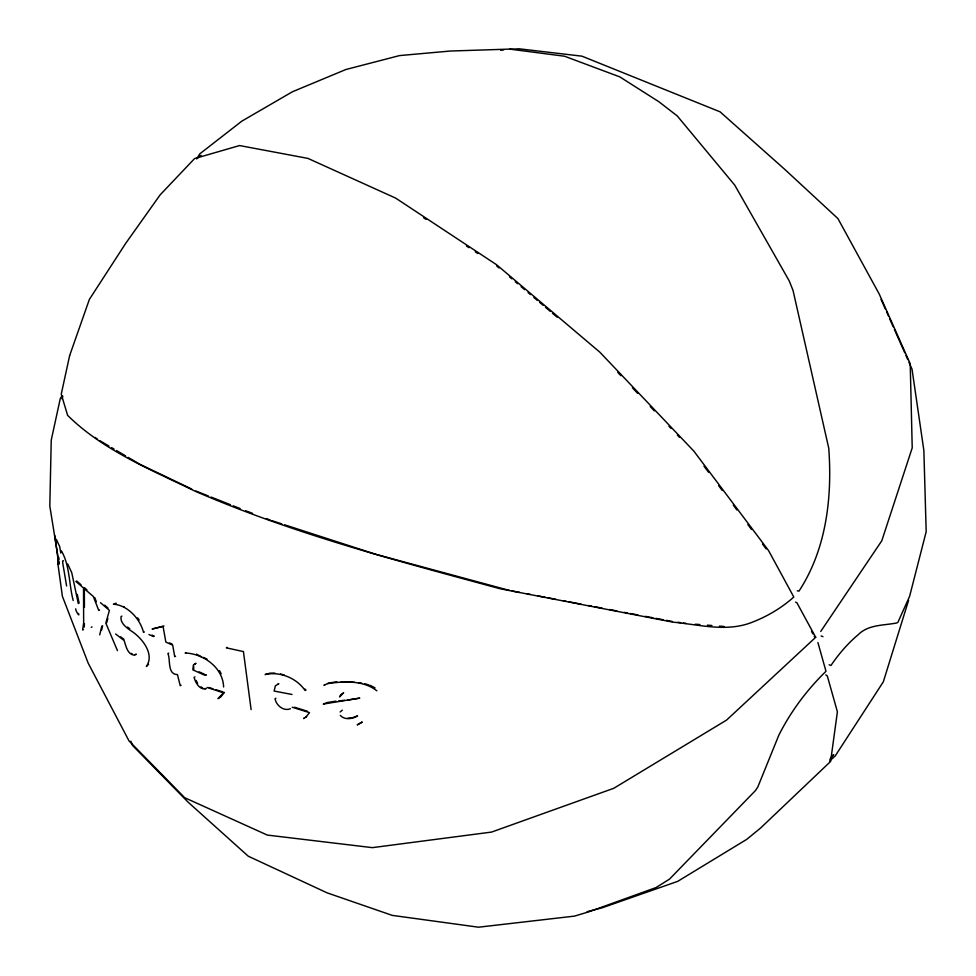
<?xml version="1.0" encoding="UTF-8"?>
<svg xmlns="http://www.w3.org/2000/svg" width="976" height="976" viewBox="0 0 976 976"><rect width="100%" height="100%" fill="white"/><g stroke="black" fill="none" stroke-linecap="round" stroke-linejoin="round"><path stroke-width="1.46" d="M84.265 627.08L84.424 623.566M59.085 561.773L58.767 563.933L54.766 535.446M62.159 398.989L62.781 396.122M58.853 562.371L58.243 564.311L59.048 563.945M99.723 634.888L101.785 626.226L102.614 625.823L101.589 630.142M908.595 600.301L883.341 681.785L835.212 755.961L829.649 760.914M106.665 622.737L107.848 618.479M63.403 560.651L62.598 561.017L62.769 563.201L66.612 585.978M196.676 158.917L199.836 153.818L241.816 121.158L292.385 91.781L345.919 69.503L399.562 55.583L450.387 51.033L509.679 49.105L564.555 56.23L619.76 76.86L658.812 101.687L677.222 115.9L734.745 185.135L789.194 280.82L793.037 290.445L828.746 448.179C832.357 497.028 826.428 549.256 798.966 591.127L797.282 590.797M820.743 631.423L881.804 540.753L912.218 447.886L910.218 363.78L879.242 294.057L837.933 218.587L784.875 169.47L720.056 111.813L581.964 56.169L519.012 48.8L509.643 49.312M62 395.963L60.305 398.476L51.24 440.127L49.813 506.044L57.633 554.758L57.962 564.299L62.391 596.299L88.182 663.155L129.027 740.93L184.671 797.697L267.314 835.078L372.344 847.644L491.562 832.077L613.782 788.291L726.583 720.081L815.692 637.291L796.953 602.826L795.611 602.107M148.584 664.266L146.363 666.462C154.598 654.701 143.13 639.609 133.468 632.485C128.429 628.983 119.792 623.932 121.061 616.539L121.915 616.124M223.504 692.814L217.99 698.67L220.93 696.766L224.358 692.374L223.504 692.814L207.095 687.458M305.83 717.079L309.526 712.651L292.227 707.234M829.893 759.267L833.736 754.68L831.515 756.668M340.136 712.004L342.295 710.199M198.396 157.685L201.044 155.306M194.236 664.546L195.969 663.265L193.382 664.973L192.858 669.841L204.862 675.294L206.387 675.014L205.716 674.855M306.671 716.628L303.597 718.556L304.439 718.092M290.384 708.735C283.711 711.614 276.184 705.404 275.037 698.755L275.891 698.304M324.788 684.847L323.934 685.311L328.448 683.151L336.781 681.712M291.995 694.461L274.11 691.045L275.378 685.811L278.819 683.712L277.965 684.164M194.968 676.893L194.114 677.332C195.322 682.541 199.885 690.642 206.168 688.58L204.582 688.641M181.097 685.286L180.243 685.725L177.449 674.623C167.079 674.306 170.739 659.922 167.884 653.578L168.738 653.139M227.201 647.393L226.334 647.832L243.439 651.59L251.113 709.613M175.582 656.238L174.728 656.677L172.715 645.173L165.847 642.098L163.077 626.433L152.11 629.02L163.944 626.019M186.013 652.566L185.159 653.005C203.106 653.578 222.955 667.352 223.614 686.97M144.375 631.948L143.521 632.363C140.141 618.772 127.344 604.998 113.448 604.217L116.217 603.156M83.46 629.605L82.643 629.996L83.655 622.798L83.509 588.016L75.847 581.403M91.232 627.336L92.061 626.934M99.589 610.037L98.747 610.439L93.318 596.495L83.973 588.418M134.712 654.701L136.347 654.274L133.871 655.116C127.258 653.993 125.928 645.819 124.147 640.573L115.656 633.985M327.594 683.615C343.674 681.236 363.475 680.126 376.858 690.813M335.878 701.146L327.204 702.537L323.276 704.074L359.79 698.121L347.59 700.012M500.7 50.227L503.689 49.922M338.806 700.866L344.662 700.304M587.125 911.682L602.18 907.802L677.661 881.377L746.762 839.348L760.694 827.941L830.6 761.463L837.396 711.809L827.306 675.953L825.842 674.88M348.042 718.104L351.604 718.019L357.545 715.92C352.556 719.031 344.601 720.239 340.319 715.42M274.915 673.098L270.059 673.147L265.106 674.538C279.856 671.183 296.631 678.039 305.122 690.532M341.124 681.736L354.447 682.309M695.327 624.201L699.853 624.555M707.393 625.152L711.919 625.506M719.458 626.104L723.985 626.458M677.93 622.285L680.711 622.688M683.493 623.078L686.287 623.481M358.912 682.797L361.779 683.249M512.241 591.017L519.72 592.444M527.211 593.872L530.2 594.433M537.678 595.86L545.157 597.288M548.158 597.849L555.637 599.276M563.115 600.704L566.117 601.265M569.106 601.838L581.074 604.12M588.565 605.547L591.554 606.108M594.543 606.682L602.021 608.109M609.512 609.524L616.991 610.952M624.469 612.379L627.47 612.94M630.459 613.514L637.938 614.941M645.429 616.356L652.907 617.784M655.896 618.357L663.375 619.784M666.376 620.346L672.354 621.492M509.423 590.443L375.394 554.185L284.638 524.807M364.634 683.688L368.904 684.957M280.515 673.977L284.284 675.111M294.52 707.234L307.489 711.284M208.754 687.47L213.012 688.812M215.842 689.703L222.943 691.923M271.682 520.611L281.759 523.88M123.415 606.523L124.098 606.767M822.939 636.669L821.133 635.974M245.671 510.753L252.516 513.352M266.204 518.537L270.315 520.086M829.149 664.79L830.942 665.486C838.64 654.164 847.571 643.672 858.063 634.839C868.359 624.384 883.402 625.592 896.688 622.981L897.896 622.346L909.608 596.348L926.187 531.688L923.857 450.424L912.023 369.148L908.985 362.303M195.871 491.026L208.327 495.954M211.084 497.052L230.458 504.726M233.215 505.824L240.133 508.557M152.049 635.095L154.318 636.12L153.452 636.535L148.938 634.51M169.458 642.903L172.191 644.136M203.423 657.434L206.997 659.056M199.055 671.83L204.387 674.245M191.76 489.061L139.605 464.137L128.112 457.354M370.319 685.372L375.028 687.921M196.432 654.127L201.385 656.824M814.179 636.462L815.692 637.291M131.26 653.395L132.26 653.969M99.991 440.786L108.934 446.056M111.496 447.569L114.046 449.07M116.608 450.57L125.55 455.853M423.596 217.721L426.109 219.38M466.455 246.013L468.968 247.684M475.275 251.845L477.789 253.504M200.946 686.836L202.813 688.092M127.466 627.056L129.747 628.727M120.743 636.864L123.928 639.329M95.172 437.431L97.429 439.273M496.699 265.997L499.029 267.961M509.484 276.83L511.814 278.794M515.304 281.747L517.622 283.723M521.111 286.676L524.6 289.628M528.089 292.58L530.419 294.545M533.909 297.497L537.386 300.462M539.716 302.426L543.205 305.378M545.523 307.342L550.183 311.283M552.501 313.259L557.15 317.2M76.677 581.013L81.057 584.795M84.802 588.028L86.888 589.821M104.664 605.157L108.007 608.048M100.479 602.68L109.397 610.378L105.823 623.139L117.449 650.626M61.415 550.854C69.991 565.665 68.881 584.404 73.212 600.533M305.024 689.08L305.976 690.069M617.808 372.429L620.943 375.723M632.424 387.814L637.645 393.304M650.187 406.492L654.359 410.884M668.987 426.28L671.073 428.476M677.344 435.064L679.43 437.272M137.592 617.881L139.19 620.004M703.977 466.15L708.552 472.238M718.604 485.621L722.264 490.489M733.232 505.092L736.892 509.96M747.86 524.563L751.52 529.431M762.488 544.035L766.148 548.902M811.459 631.252L812.91 633.9M219.527 670.671L221.149 673.733M78.531 613.526C80.142 617.942 75.384 610.634 75.701 608.817M196.115 680.443L197.579 683.249M56.303 539.289L59.707 546.67L60.805 553.038M67.722 563.982L71.76 572.717L78.3 603.571M881.047 299.376L885.305 308.953M886.513 311.686L888.343 315.797M889.551 318.53L893.199 326.74M894.406 329.473L904.74 352.739M905.948 355.471L907.778 359.571M130.845 741.199L132.492 745.396L188.148 802.199L248.27 856.208L327.131 892.857L392.23 915.378L478.533 927.2L574.535 916.11L588.748 911.84L656.055 887.562L669.548 879.095L755.473 790.548L757.84 786.937L778.75 735.379C790.706 711.553 806.932 689.898 825.989 671.281L817.9 642.525M94.709 597.495L96.331 601.68M77.263 594.36L79.129 603.168M58.816 557.467L59.024 559.907M193.687 666.425L193.724 669.402M84.351 587.625L84.424 607.279M69.638 355.618L61.244 394.17L67.637 415.386C103.053 450.326 150.292 469.358 194.309 490.83C292.641 533.591 396.732 560.675 499.944 588.711L672.976 622.151C698.853 624.542 725.998 632.241 751.215 622.627C766.819 616.71 781.361 608.158 793.805 597.031L768.588 550.623L693.875 451.156L599.801 352.141L496.54 264.703L395.622 198.091L307.904 158.393L239.559 145.558L194.553 158.588L160.198 194.81L125.684 243.378L89.377 299.412L69.638 355.618M340.953 694.607L339.563 696.901L343.662 692.789L340.953 694.607M361.401 722.496L357.179 724.9L362.242 722.033L361.401 722.496"/></g></svg>
